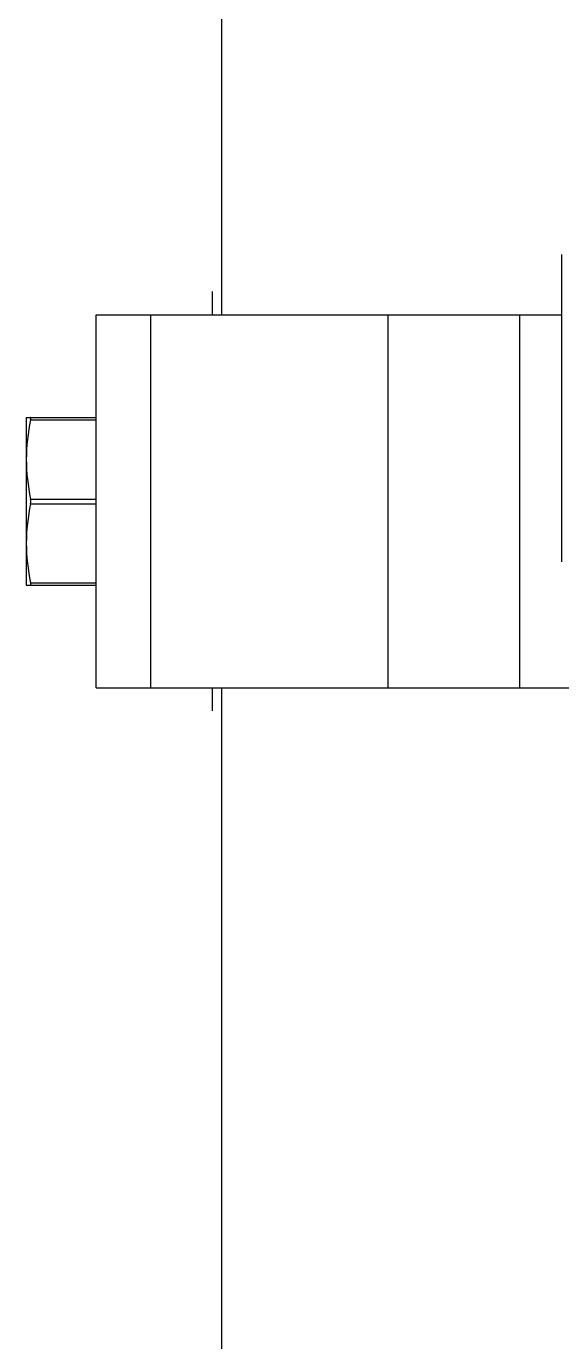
# Model space of a CAD drawing. Extents: x 27938 to 1507990, y 110129 to 923079.
# Drawn here: x 670846 to 671514, y 381167 to 382806 of the extents above; entities that cross this region are included whole.
import ezdxf

# ---------------------------------------------------------------- set-up
doc = ezdxf.new("R2010")
doc.units = 0
doc.header["$LTSCALE"] = 1000
doc.header["$MEASUREMENT"] = 0

msp = doc.modelspace()

# ---------------------------------------------------------------- linework, layer by layer
at = {"linetype": 'Continuous'}
for p, q in [((671089.5, 382446.5), (671089.5, 384005.1)), ((671513.5, 382138.7), (671513.5, 382522)), ((671077.9, 382446.5), (671077.9, 382475.6)), ((670932.7, 381981.9), (670932.7, 382446.5)), ((670932.7, 382446.5), (671513.5, 382446.5)), ((671000.8, 381981.9), (671000.8, 382446.5)), ((671297, 381981.9), (671297, 382446.5)), ((671461.2, 381981.9), (671461.2, 382446.5)), ((670845.6, 382318.8), (670845.6, 382109.7)), ((670845.6, 382318.8), (670932.7, 382318.8)), ((670850.9, 382315.9), (670932.7, 382315.9)), ((670850.9, 382217.1), (670932.7, 382217.1)), ((670850.9, 382211.3), (670932.7, 382211.3)), ((670850.9, 382112.6), (670932.7, 382112.6)), ((670845.6, 382109.7), (670932.7, 382109.7)), ((670932.7, 381981.9), (672570.6, 381981.9)), ((671077.9, 381952.9), (671077.9, 381981.9)), ((671089.5, 381081.7), (671089.5, 381981.9))]:
    msp.add_line(p, q, dxfattribs=at)
for points in [[(670850.9, 382315.9), (670847.6, 382299.6), (670845.6, 382283), (670845.6, 382266.5)], [(670845.6, 382266.5), (670845.6, 382249.9), (670847.6, 382233.3), (670850.9, 382217.1)], [(670850.9, 382211.3), (670847.6, 382195.1), (670845.6, 382178.5), (670845.6, 382161.9)], [(670850.9, 382211.3), (670851.3, 382213.2), (670851.3, 382215.2), (670850.9, 382217.1)], [(670845.6, 382161.9), (670845.6, 382145.4), (670847.6, 382128.8), (670850.9, 382112.6)]]:
    msp.add_open_spline(points, degree=3, dxfattribs=at)
for points, knots in [([(670850.9, 382315.9), (670851, 382316.6), (670851.2, 382317.2), (670851.2, 382318.8), (670850.9, 382318.8)], [0, 0, 0, 0, 0.722341, 1, 1, 1, 1]), ([(670850.9, 382109.7), (670851.2, 382109.7), (670851.2, 382111.2), (670851, 382111.9), (670850.9, 382112.6)], [0, 0, 0, 0, 0.27764, 1, 1, 1, 1])]:
    msp.add_open_spline(points, degree=3, knots=knots, dxfattribs=at)

doc.saveas('drawing.dxf')
